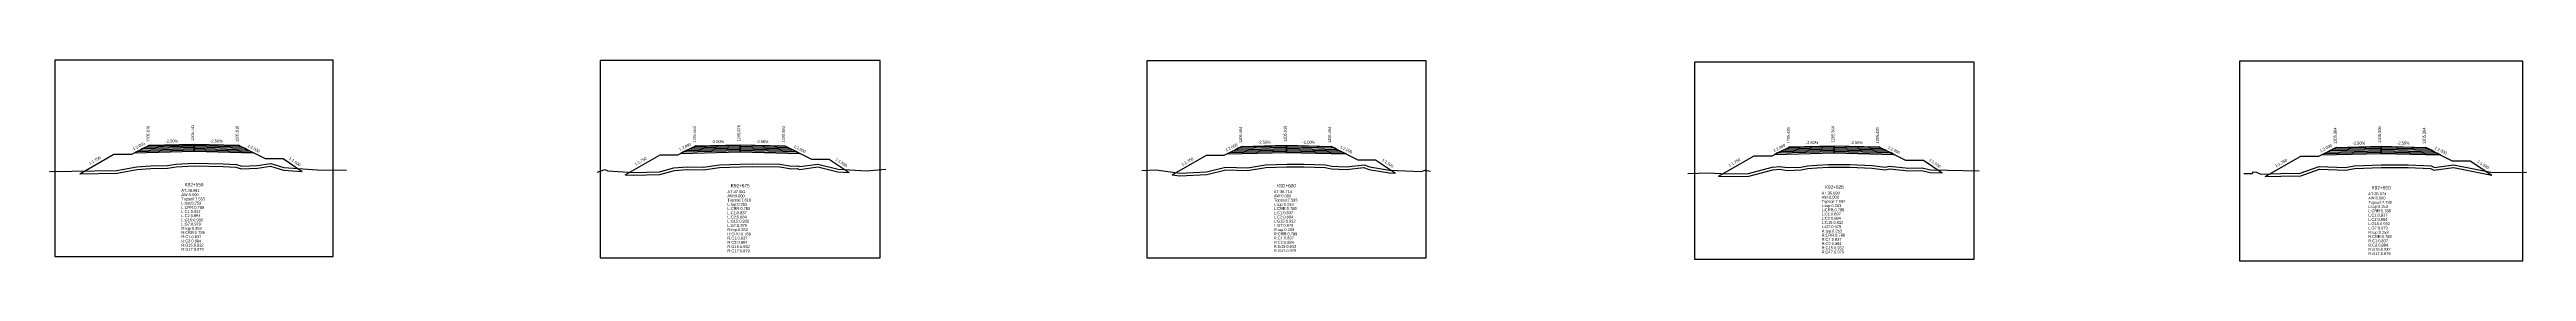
# Model space of a CAD drawing. Extents: x -7 to 78429, y 1189 to 1262.
# Drawn here: x 16854.1 to 17132.3, y 1192.6 to 1215.2 of the extents above; entities that cross this region are included whole.
import ezdxf
from ezdxf.enums import TextEntityAlignment as Align

# ---------------------------------------------------------------- set-up
doc = ezdxf.new("R2010")
doc.units = 0

msp = doc.modelspace()

# ---------------------------------------------------------------- linework, layer by layer
at = {"layer": 'A4_BORDER', "color": 7}
for points in [[(16854.673, 1193.106), (16885.933, 1193.106), (16885.933, 1215.209), (16854.673, 1215.209), (16854.673, 1193.106)], [(16915.924, 1192.932), (16947.382, 1192.932), (16947.382, 1215.175), (16915.924, 1215.175), (16915.924, 1192.932)], [(16977.34, 1192.948), (17008.711, 1192.948), (17008.711, 1215.13), (16977.34, 1215.13), (16977.34, 1192.948)], [(17038.849, 1192.796), (17070.251, 1192.796), (17070.251, 1215), (17038.849, 1215), (17038.849, 1192.796)], [(17100.048, 1192.605), (17131.882, 1192.605), (17131.882, 1215.114), (17100.048, 1215.114), (17100.048, 1192.605)]]:
    msp.add_lwpolyline(points, dxfattribs=at)
at = {"layer": 'CLEAR_GROUND', "color": 8}
for points in [[(16857.461, 1202.421), (16861.638, 1202.485), (16863.912, 1202.89), (16865.445, 1203.02), (16867.34, 1203.06), (16868.298, 1203.21), (16870.319, 1203.292), (16873.563, 1203.236), (16875.018, 1203.151), (16875.634, 1202.983), (16877.431, 1203.039), (16878.904, 1203.256), (16880.351, 1202.821), (16882.469, 1202.672)], [(16918.721, 1202.306), (16919.667, 1202.245), (16922.638, 1202.329), (16924.27, 1202.791), (16925.705, 1202.91), (16927.538, 1202.867), (16929.346, 1203.11), (16931.653, 1203.203), (16933.065, 1203.217), (16936.099, 1203.18), (16937.415, 1202.974), (16938.061, 1203.018), (16938.312, 1202.904), (16940.367, 1203.206), (16942.616, 1202.646), (16943.888, 1202.563)], [(16980.179, 1202.296), (16981.035, 1202.172), (16984.084, 1202.331), (16986.194, 1202.872), (16988.637, 1202.775), (16990.704, 1203.113), (16993.043, 1203.212), (16994.977, 1203.206), (16997.374, 1203.101), (16998.062, 1202.975), (16999.73, 1202.893), (17001.72, 1203.13), (17002.273, 1202.903), (17004.571, 1202.523), (17005.276, 1202.493)], [(17041.55, 1202.153), (17042.463, 1202.109), (17044.94, 1202.156), (17047.631, 1202.868), (17048.419, 1202.914), (17049.243, 1202.799), (17050.826, 1202.841), (17051.59, 1203.016), (17052.588, 1203.095), (17053.902, 1203.164), (17054.552, 1203.155), (17056.296, 1203.163), (17058.774, 1203.049), (17060.271, 1202.863), (17060.742, 1202.964), (17062.91, 1202.752), (17064.396, 1202.772), (17065.319, 1202.545), (17066.672, 1202.525)], [(17102.952, 1202.091), (17104.707, 1202.132), (17106.943, 1202.168), (17109.057, 1202.913), (17111.993, 1202.829), (17112.989, 1203.006), (17115.968, 1203.133), (17117.344, 1203.137), (17119.016, 1203.101), (17121.519, 1203.013), (17121.896, 1202.824), (17124.106, 1203.114), (17128.42, 1202.247)]]:
    msp.add_lwpolyline(points, dxfattribs=at)
at = {"layer": 'DESIGN_ROAD_TRIMMED', "color": 1}
for points in [[(16857.461, 1202.421), (16861.303, 1204.616), (16863.303, 1204.616), (16865.303, 1205.616), (16865.303, 1205.616), (16865.198, 1205.563), (16865.198, 1205.563), (16864.882, 1205.405), (16864.882, 1205.405), (16864.566, 1205.248), (16864.566, 1205.248), (16864.25, 1205.09), (16864.25, 1205.09), (16863.935, 1204.932), (16863.935, 1204.932), (16863.619, 1204.774), (16870.303, 1204.941), (16870.303, 1205.091), (16870.303, 1205.091), (16870.303, 1205.241), (16870.303, 1205.241), (16870.303, 1205.391), (16870.303, 1205.391), (16870.303, 1205.541), (16870.303, 1205.541), (16870.303, 1205.691), (16870.303, 1205.691), (16870.303, 1205.741), (16870.303, 1205.741), (16870.303, 1205.741), (16870.303, 1205.741), (16870.303, 1205.741), (16870.303, 1205.691), (16870.303, 1205.691), (16870.303, 1205.541), (16870.303, 1205.541), (16870.303, 1205.391), (16870.303, 1205.391), (16870.303, 1205.241), (16870.303, 1205.241), (16870.303, 1205.091), (16870.303, 1205.091), (16870.303, 1204.941), (16876.987, 1204.774), (16876.671, 1204.932), (16876.671, 1204.932), (16876.356, 1205.09), (16876.356, 1205.09), (16876.04, 1205.248), (16876.04, 1205.248), (16875.724, 1205.405), (16875.724, 1205.405), (16875.408, 1205.563), (16875.408, 1205.563), (16875.303, 1205.616), (16875.303, 1205.616), (16878.303, 1204.116), (16880.303, 1204.116), (16882.469, 1202.672)], [(16918.721, 1202.306), (16922.653, 1204.553), (16924.653, 1204.553), (16926.653, 1205.553), (16926.653, 1205.553), (16926.548, 1205.5), (16926.548, 1205.5), (16926.232, 1205.342), (16926.232, 1205.342), (16925.916, 1205.185), (16925.916, 1205.185), (16925.601, 1205.027), (16925.601, 1205.027), (16925.285, 1204.869), (16925.285, 1204.869), (16924.969, 1204.711), (16931.653, 1204.878), (16931.653, 1205.028), (16931.653, 1205.028), (16931.653, 1205.178), (16931.653, 1205.178), (16931.653, 1205.328), (16931.653, 1205.328), (16931.653, 1205.478), (16931.653, 1205.478), (16931.653, 1205.628), (16931.653, 1205.628), (16931.653, 1205.678), (16931.653, 1205.678), (16931.653, 1205.678), (16931.653, 1205.678), (16931.653, 1205.678), (16931.653, 1205.628), (16931.653, 1205.628), (16931.653, 1205.478), (16931.653, 1205.478), (16931.653, 1205.328), (16931.653, 1205.328), (16931.653, 1205.178), (16931.653, 1205.178), (16931.653, 1205.028), (16931.653, 1205.028), (16931.653, 1204.878), (16938.338, 1204.711), (16938.022, 1204.869), (16938.022, 1204.869), (16937.706, 1205.027), (16937.706, 1205.027), (16937.39, 1205.185), (16937.39, 1205.185), (16937.074, 1205.342), (16937.074, 1205.342), (16936.759, 1205.5), (16936.759, 1205.5), (16936.653, 1205.553), (16936.653, 1205.553), (16939.653, 1204.053), (16941.653, 1204.053), (16943.888, 1202.563)], [(16980.179, 1202.296), (16984.025, 1204.494), (16986.025, 1204.494), (16988.025, 1205.494), (16988.025, 1205.494), (16987.92, 1205.441), (16987.92, 1205.441), (16987.604, 1205.283), (16987.604, 1205.283), (16987.288, 1205.126), (16987.288, 1205.126), (16986.972, 1204.968), (16986.972, 1204.968), (16986.657, 1204.81), (16986.657, 1204.81), (16986.341, 1204.652), (16993.025, 1204.819), (16993.025, 1204.969), (16993.025, 1204.969), (16993.025, 1205.119), (16993.025, 1205.119), (16993.025, 1205.269), (16993.025, 1205.269), (16993.025, 1205.419), (16993.025, 1205.419), (16993.025, 1205.569), (16993.025, 1205.569), (16993.025, 1205.619), (16993.025, 1205.619), (16993.025, 1205.619), (16993.025, 1205.619), (16993.025, 1205.619), (16993.025, 1205.569), (16993.025, 1205.569), (16993.025, 1205.419), (16993.025, 1205.419), (16993.025, 1205.269), (16993.025, 1205.269), (16993.025, 1205.119), (16993.025, 1205.119), (16993.025, 1204.969), (16993.025, 1204.969), (16993.025, 1204.819), (16999.709, 1204.652), (16999.394, 1204.81), (16999.394, 1204.81), (16999.078, 1204.968), (16999.078, 1204.968), (16998.762, 1205.126), (16998.762, 1205.126), (16998.446, 1205.283), (16998.446, 1205.283), (16998.13, 1205.441), (16998.13, 1205.441), (16998.025, 1205.494), (16998.025, 1205.494), (17001.025, 1203.994), (17003.025, 1203.994), (17005.276, 1202.493)], [(17041.55, 1202.153), (17045.55, 1204.439), (17047.55, 1204.439), (17049.55, 1205.439), (17049.55, 1205.439), (17049.445, 1205.386), (17049.445, 1205.386), (17049.129, 1205.228), (17049.129, 1205.228), (17048.813, 1205.071), (17048.813, 1205.071), (17048.498, 1204.913), (17048.498, 1204.913), (17048.182, 1204.755), (17048.182, 1204.755), (17047.866, 1204.597), (17054.55, 1204.764), (17054.55, 1204.914), (17054.55, 1204.914), (17054.55, 1205.064), (17054.55, 1205.064), (17054.55, 1205.214), (17054.55, 1205.214), (17054.55, 1205.364), (17054.55, 1205.364), (17054.55, 1205.514), (17054.55, 1205.514), (17054.55, 1205.564), (17054.55, 1205.564), (17054.55, 1205.564), (17054.55, 1205.564), (17054.55, 1205.564), (17054.55, 1205.514), (17054.55, 1205.514), (17054.55, 1205.364), (17054.55, 1205.364), (17054.55, 1205.214), (17054.55, 1205.214), (17054.55, 1205.064), (17054.55, 1205.064), (17054.55, 1204.914), (17054.55, 1204.914), (17054.55, 1204.764), (17061.234, 1204.597), (17060.919, 1204.755), (17060.919, 1204.755), (17060.603, 1204.913), (17060.603, 1204.913), (17060.287, 1205.071), (17060.287, 1205.071), (17059.971, 1205.228), (17059.971, 1205.228), (17059.655, 1205.386), (17059.655, 1205.386), (17059.55, 1205.439), (17059.55, 1205.439), (17062.55, 1203.939), (17064.55, 1203.939), (17066.672, 1202.525)], [(17102.952, 1202.091), (17106.965, 1204.384), (17108.965, 1204.384), (17110.965, 1205.384), (17110.965, 1205.384), (17110.86, 1205.331), (17110.86, 1205.331), (17110.544, 1205.173), (17110.544, 1205.173), (17110.228, 1205.016), (17110.228, 1205.016), (17109.912, 1204.858), (17109.912, 1204.858), (17109.597, 1204.7), (17109.597, 1204.7), (17109.281, 1204.542), (17115.965, 1204.709), (17115.965, 1204.859), (17115.965, 1204.859), (17115.965, 1205.009), (17115.965, 1205.009), (17115.965, 1205.159), (17115.965, 1205.159), (17115.965, 1205.309), (17115.965, 1205.309), (17115.965, 1205.459), (17115.965, 1205.459), (17115.965, 1205.509), (17115.965, 1205.509), (17115.965, 1205.509), (17115.965, 1205.509), (17115.965, 1205.509), (17115.965, 1205.459), (17115.965, 1205.459), (17115.965, 1205.309), (17115.965, 1205.309), (17115.965, 1205.159), (17115.965, 1205.159), (17115.965, 1205.009), (17115.965, 1205.009), (17115.965, 1204.859), (17115.965, 1204.859), (17115.965, 1204.709), (17122.649, 1204.542), (17122.333, 1204.7), (17122.333, 1204.7), (17122.018, 1204.858), (17122.018, 1204.858), (17121.702, 1205.016), (17121.702, 1205.016), (17121.386, 1205.173), (17121.386, 1205.173), (17121.07, 1205.331), (17121.07, 1205.331), (17120.965, 1205.384), (17120.965, 1205.384), (17123.965, 1203.884), (17125.965, 1203.884), (17128.42, 1202.247)]]:
    msp.add_lwpolyline(points, dxfattribs=at)
at = {"layer": 'FINISHED_ROAD', "color": 2}
for points in [[(16861.303, 1204.616), (16863.303, 1204.616), (16865.303, 1205.616), (16865.303, 1205.616), (16870.303, 1205.741), (16875.303, 1205.616), (16875.303, 1205.616), (16878.303, 1204.116), (16880.303, 1204.116)], [(16922.653, 1204.553), (16924.653, 1204.553), (16926.653, 1205.553), (16926.653, 1205.553), (16931.653, 1205.678), (16936.653, 1205.553), (16936.653, 1205.553), (16939.653, 1204.053), (16941.653, 1204.053)], [(16984.025, 1204.494), (16986.025, 1204.494), (16988.025, 1205.494), (16988.025, 1205.494), (16993.025, 1205.619), (16998.025, 1205.494), (16998.025, 1205.494), (17001.025, 1203.994), (17003.025, 1203.994)], [(17045.55, 1204.439), (17047.55, 1204.439), (17049.55, 1205.439), (17049.55, 1205.439), (17054.55, 1205.564), (17059.55, 1205.439), (17059.55, 1205.439), (17062.55, 1203.939), (17064.55, 1203.939)], [(17106.965, 1204.384), (17108.965, 1204.384), (17110.965, 1205.384), (17110.965, 1205.384), (17115.965, 1205.509), (17120.965, 1205.384), (17120.965, 1205.384), (17123.965, 1203.884), (17125.965, 1203.884)]]:
    msp.add_lwpolyline(points, dxfattribs=at)
at = {"layer": 'LAYER_0', "color": 4}
for points in [[(16865.303, 1205.616), (16865.198, 1205.563), (16870.303, 1205.691), (16870.303, 1205.741)], [(16926.653, 1205.553), (16926.548, 1205.5), (16931.653, 1205.628), (16931.653, 1205.678)], [(16988.025, 1205.494), (16987.92, 1205.441), (16993.025, 1205.569), (16993.025, 1205.619)], [(17049.55, 1205.439), (17049.445, 1205.386), (17054.55, 1205.514), (17054.55, 1205.564)], [(17110.965, 1205.384), (17110.86, 1205.331), (17115.965, 1205.459), (17115.965, 1205.509)]]:
    msp.add_lwpolyline(points, dxfattribs=at)
at = {"layer": 'LAYER_1', "color": 4}
for points in [[(16865.198, 1205.563), (16864.882, 1205.405), (16870.303, 1205.541), (16870.303, 1205.691)], [(16926.548, 1205.5), (16926.232, 1205.342), (16931.653, 1205.478), (16931.653, 1205.628)], [(16987.92, 1205.441), (16987.604, 1205.283), (16993.025, 1205.419), (16993.025, 1205.569)], [(17049.445, 1205.386), (17049.129, 1205.228), (17054.55, 1205.364), (17054.55, 1205.514)], [(17110.86, 1205.331), (17110.544, 1205.173), (17115.965, 1205.309), (17115.965, 1205.459)]]:
    msp.add_lwpolyline(points, dxfattribs=at)
at = {"layer": 'LAYER_10', "color": 6}
for points in [[(16876.356, 1205.09), (16876.671, 1204.932), (16870.303, 1205.091), (16870.303, 1205.241)], [(16937.706, 1205.027), (16938.022, 1204.869), (16931.653, 1205.028), (16931.653, 1205.178)], [(16999.078, 1204.968), (16999.394, 1204.81), (16993.025, 1204.969), (16993.025, 1205.119)], [(17060.603, 1204.913), (17060.919, 1204.755), (17054.55, 1204.914), (17054.55, 1205.064)], [(17122.018, 1204.858), (17122.333, 1204.7), (17115.965, 1204.859), (17115.965, 1205.009)]]:
    msp.add_lwpolyline(points, dxfattribs=at)
at = {"layer": 'LAYER_11', "color": 6}
for points in [[(16876.671, 1204.932), (16876.987, 1204.774), (16870.303, 1204.941), (16870.303, 1205.091)], [(16938.022, 1204.869), (16938.338, 1204.711), (16931.653, 1204.878), (16931.653, 1205.028)], [(16999.394, 1204.81), (16999.709, 1204.652), (16993.025, 1204.819), (16993.025, 1204.969)], [(17060.919, 1204.755), (17061.234, 1204.597), (17054.55, 1204.764), (17054.55, 1204.914)], [(17122.333, 1204.7), (17122.649, 1204.542), (17115.965, 1204.709), (17115.965, 1204.859)]]:
    msp.add_lwpolyline(points, dxfattribs=at)
at = {"layer": 'LAYER_2', "color": 4}
for points in [[(16864.882, 1205.405), (16864.566, 1205.248), (16870.303, 1205.391), (16870.303, 1205.541)], [(16926.232, 1205.342), (16925.916, 1205.185), (16931.653, 1205.328), (16931.653, 1205.478)], [(16987.604, 1205.283), (16987.288, 1205.126), (16993.025, 1205.269), (16993.025, 1205.419)], [(17049.129, 1205.228), (17048.813, 1205.071), (17054.55, 1205.214), (17054.55, 1205.364)], [(17110.544, 1205.173), (17110.228, 1205.016), (17115.965, 1205.159), (17115.965, 1205.309)]]:
    msp.add_lwpolyline(points, dxfattribs=at)
at = {"layer": 'LAYER_3', "color": 4}
for points in [[(16864.566, 1205.248), (16864.25, 1205.09), (16870.303, 1205.241), (16870.303, 1205.391)], [(16925.916, 1205.185), (16925.601, 1205.027), (16931.653, 1205.178), (16931.653, 1205.328)], [(16987.288, 1205.126), (16986.972, 1204.968), (16993.025, 1205.119), (16993.025, 1205.269)], [(17048.813, 1205.071), (17048.498, 1204.913), (17054.55, 1205.064), (17054.55, 1205.214)], [(17110.228, 1205.016), (17109.912, 1204.858), (17115.965, 1205.009), (17115.965, 1205.159)]]:
    msp.add_lwpolyline(points, dxfattribs=at)
at = {"layer": 'LAYER_4', "color": 4}
for points in [[(16864.25, 1205.09), (16863.935, 1204.932), (16870.303, 1205.091), (16870.303, 1205.241)], [(16925.601, 1205.027), (16925.285, 1204.869), (16931.653, 1205.028), (16931.653, 1205.178)], [(16986.972, 1204.968), (16986.657, 1204.81), (16993.025, 1204.969), (16993.025, 1205.119)], [(17048.498, 1204.913), (17048.182, 1204.755), (17054.55, 1204.914), (17054.55, 1205.064)], [(17109.912, 1204.858), (17109.597, 1204.7), (17115.965, 1204.859), (17115.965, 1205.009)]]:
    msp.add_lwpolyline(points, dxfattribs=at)
at = {"layer": 'LAYER_5', "color": 4}
for points in [[(16863.935, 1204.932), (16863.619, 1204.774), (16870.303, 1204.941), (16870.303, 1205.091)], [(16925.285, 1204.869), (16924.969, 1204.711), (16931.653, 1204.878), (16931.653, 1205.028)], [(16986.657, 1204.81), (16986.341, 1204.652), (16993.025, 1204.819), (16993.025, 1204.969)], [(17048.182, 1204.755), (17047.866, 1204.597), (17054.55, 1204.764), (17054.55, 1204.914)], [(17109.597, 1204.7), (17109.281, 1204.542), (17115.965, 1204.709), (17115.965, 1204.859)]]:
    msp.add_lwpolyline(points, dxfattribs=at)
at = {"layer": 'LAYER_6', "color": 6}
for points in [[(16875.303, 1205.616), (16875.408, 1205.563), (16870.303, 1205.691), (16870.303, 1205.741)], [(16936.653, 1205.553), (16936.759, 1205.5), (16931.653, 1205.628), (16931.653, 1205.678)], [(16998.025, 1205.494), (16998.13, 1205.441), (16993.025, 1205.569), (16993.025, 1205.619)], [(17059.55, 1205.439), (17059.655, 1205.386), (17054.55, 1205.514), (17054.55, 1205.564)], [(17120.965, 1205.384), (17121.07, 1205.331), (17115.965, 1205.459), (17115.965, 1205.509)]]:
    msp.add_lwpolyline(points, dxfattribs=at)
at = {"layer": 'LAYER_7', "color": 6}
for points in [[(16875.408, 1205.563), (16875.724, 1205.405), (16870.303, 1205.541), (16870.303, 1205.691)], [(16936.759, 1205.5), (16937.074, 1205.342), (16931.653, 1205.478), (16931.653, 1205.628)], [(16998.13, 1205.441), (16998.446, 1205.283), (16993.025, 1205.419), (16993.025, 1205.569)], [(17059.655, 1205.386), (17059.971, 1205.228), (17054.55, 1205.364), (17054.55, 1205.514)], [(17121.07, 1205.331), (17121.386, 1205.173), (17115.965, 1205.309), (17115.965, 1205.459)]]:
    msp.add_lwpolyline(points, dxfattribs=at)
at = {"layer": 'LAYER_8', "color": 6}
for points in [[(16875.724, 1205.405), (16876.04, 1205.248), (16870.303, 1205.391), (16870.303, 1205.541)], [(16937.074, 1205.342), (16937.39, 1205.185), (16931.653, 1205.328), (16931.653, 1205.478)], [(16998.446, 1205.283), (16998.762, 1205.126), (16993.025, 1205.269), (16993.025, 1205.419)], [(17059.971, 1205.228), (17060.287, 1205.071), (17054.55, 1205.214), (17054.55, 1205.364)], [(17121.386, 1205.173), (17121.702, 1205.016), (17115.965, 1205.159), (17115.965, 1205.309)]]:
    msp.add_lwpolyline(points, dxfattribs=at)
at = {"layer": 'LAYER_9', "color": 6}
for points in [[(16876.04, 1205.248), (16876.356, 1205.09), (16870.303, 1205.241), (16870.303, 1205.391)], [(16937.39, 1205.185), (16937.706, 1205.027), (16931.653, 1205.178), (16931.653, 1205.328)], [(16998.762, 1205.126), (16999.078, 1204.968), (16993.025, 1205.119), (16993.025, 1205.269)], [(17060.287, 1205.071), (17060.603, 1204.913), (17054.55, 1205.064), (17054.55, 1205.214)], [(17121.702, 1205.016), (17122.018, 1204.858), (17115.965, 1205.009), (17115.965, 1205.159)]]:
    msp.add_lwpolyline(points, dxfattribs=at)
at = {"layer": 'NATURAL_GROUND', "color": 3}
for points in [[(16854.076, 1202.668), (16861.609, 1202.785), (16863.873, 1203.188), (16865.429, 1203.32), (16867.314, 1203.36), (16868.269, 1203.509), (16870.316, 1203.592), (16873.574, 1203.536), (16875.067, 1203.449), (16875.67, 1203.284), (16877.404, 1203.338), (16878.926, 1203.563), (16880.405, 1203.118), (16884.127, 1202.856), (16887.414, 1202.829)], [(16915.613, 1202.598), (16916.344, 1202.867), (16916.444, 1202.897), (16916.784, 1202.732), (16919.672, 1202.545), (16922.592, 1202.628), (16924.216, 1203.088), (16925.696, 1203.21), (16927.521, 1203.167), (16929.32, 1203.409), (16931.645, 1203.503), (16933.065, 1203.517), (16936.124, 1203.48), (16937.428, 1203.276), (16938.115, 1203.322), (16938.355, 1203.214), (16940.382, 1203.511), (16942.662, 1202.944), (16945.852, 1202.736), (16947.996, 1202.935)], [(16976.772, 1202.785), (16978.395, 1202.859), (16981.049, 1202.473), (16984.038, 1202.629), (16986.162, 1203.173), (16988.618, 1203.076), (16990.673, 1203.412), (16993.037, 1203.512), (16994.984, 1203.506), (16997.408, 1203.4), (16998.096, 1203.274), (16999.719, 1203.194), (17001.762, 1203.437), (17002.355, 1203.193), (17004.602, 1202.822), (17008.163, 1202.672), (17008.594, 1202.829), (17009.186, 1202.718)], [(17038.09, 1202.457), (17040.418, 1202.509), (17042.467, 1202.409), (17044.898, 1202.455), (17047.583, 1203.166), (17048.431, 1203.215), (17049.26, 1203.1), (17050.788, 1203.14), (17051.544, 1203.313), (17052.568, 1203.394), (17053.896, 1203.464), (17054.553, 1203.455), (17056.302, 1203.463), (17058.799, 1203.348), (17060.258, 1203.167), (17060.725, 1203.267), (17062.923, 1203.052), (17064.43, 1203.072), (17065.357, 1202.844), (17067.261, 1202.816), (17070.802, 1202.745)], [(17100.531, 1202.448), (17101.485, 1202.432), (17101.624, 1202.622), (17101.967, 1202.602), (17102.442, 1202.379), (17104.701, 1202.432), (17106.889, 1202.467), (17109.01, 1203.214), (17111.971, 1203.13), (17112.956, 1203.305), (17115.961, 1203.433), (17117.347, 1203.437), (17119.025, 1203.401), (17121.595, 1203.31), (17121.948, 1203.133), (17124.116, 1203.418), (17128.462, 1202.545), (17132.294, 1202.595)]]:
    msp.add_lwpolyline(points, dxfattribs=at)
at = {"layer": 'STRUCTURE_LEFT', "color": 4}
for points in [[(16865.303, 1205.616), (16865.198, 1205.563), (16865.198, 1205.563), (16864.882, 1205.405), (16864.882, 1205.405), (16864.566, 1205.248), (16864.566, 1205.248), (16864.25, 1205.09), (16864.25, 1205.09), (16863.935, 1204.932), (16863.935, 1204.932), (16863.619, 1204.774), (16870.303, 1204.941), (16870.303, 1205.091), (16870.303, 1205.091), (16870.303, 1205.241), (16870.303, 1205.241), (16870.303, 1205.391), (16870.303, 1205.391), (16870.303, 1205.541), (16870.303, 1205.541), (16870.303, 1205.691), (16870.303, 1205.691), (16870.303, 1205.741), (16870.303, 1205.741)], [(16926.653, 1205.553), (16926.548, 1205.5), (16926.548, 1205.5), (16926.232, 1205.342), (16926.232, 1205.342), (16925.916, 1205.185), (16925.916, 1205.185), (16925.601, 1205.027), (16925.601, 1205.027), (16925.285, 1204.869), (16925.285, 1204.869), (16924.969, 1204.711), (16931.653, 1204.878), (16931.653, 1205.028), (16931.653, 1205.028), (16931.653, 1205.178), (16931.653, 1205.178), (16931.653, 1205.328), (16931.653, 1205.328), (16931.653, 1205.478), (16931.653, 1205.478), (16931.653, 1205.628), (16931.653, 1205.628), (16931.653, 1205.678), (16931.653, 1205.678)], [(16988.025, 1205.494), (16987.92, 1205.441), (16987.92, 1205.441), (16987.604, 1205.283), (16987.604, 1205.283), (16987.288, 1205.126), (16987.288, 1205.126), (16986.972, 1204.968), (16986.972, 1204.968), (16986.657, 1204.81), (16986.657, 1204.81), (16986.341, 1204.652), (16993.025, 1204.819), (16993.025, 1204.969), (16993.025, 1204.969), (16993.025, 1205.119), (16993.025, 1205.119), (16993.025, 1205.269), (16993.025, 1205.269), (16993.025, 1205.419), (16993.025, 1205.419), (16993.025, 1205.569), (16993.025, 1205.569), (16993.025, 1205.619), (16993.025, 1205.619)], [(17049.55, 1205.439), (17049.445, 1205.386), (17049.445, 1205.386), (17049.129, 1205.228), (17049.129, 1205.228), (17048.813, 1205.071), (17048.813, 1205.071), (17048.498, 1204.913), (17048.498, 1204.913), (17048.182, 1204.755), (17048.182, 1204.755), (17047.866, 1204.597), (17054.55, 1204.764), (17054.55, 1204.914), (17054.55, 1204.914), (17054.55, 1205.064), (17054.55, 1205.064), (17054.55, 1205.214), (17054.55, 1205.214), (17054.55, 1205.364), (17054.55, 1205.364), (17054.55, 1205.514), (17054.55, 1205.514), (17054.55, 1205.564), (17054.55, 1205.564)], [(17110.965, 1205.384), (17110.86, 1205.331), (17110.86, 1205.331), (17110.544, 1205.173), (17110.544, 1205.173), (17110.228, 1205.016), (17110.228, 1205.016), (17109.912, 1204.858), (17109.912, 1204.858), (17109.597, 1204.7), (17109.597, 1204.7), (17109.281, 1204.542), (17115.965, 1204.709), (17115.965, 1204.859), (17115.965, 1204.859), (17115.965, 1205.009), (17115.965, 1205.009), (17115.965, 1205.159), (17115.965, 1205.159), (17115.965, 1205.309), (17115.965, 1205.309), (17115.965, 1205.459), (17115.965, 1205.459), (17115.965, 1205.509), (17115.965, 1205.509)]]:
    msp.add_lwpolyline(points, dxfattribs=at)
at = {"layer": 'STRUCTURE_RIGHT', "color": 6}
for points in [[(16870.303, 1205.741), (16870.303, 1205.741), (16870.303, 1205.691), (16870.303, 1205.691), (16870.303, 1205.541), (16870.303, 1205.541), (16870.303, 1205.391), (16870.303, 1205.391), (16870.303, 1205.241), (16870.303, 1205.241), (16870.303, 1205.091), (16870.303, 1205.091), (16870.303, 1204.941), (16876.987, 1204.774), (16876.671, 1204.932), (16876.671, 1204.932), (16876.356, 1205.09), (16876.356, 1205.09), (16876.04, 1205.248), (16876.04, 1205.248), (16875.724, 1205.405), (16875.724, 1205.405), (16875.408, 1205.563), (16875.408, 1205.563), (16875.303, 1205.616)], [(16931.653, 1205.678), (16931.653, 1205.678), (16931.653, 1205.628), (16931.653, 1205.628), (16931.653, 1205.478), (16931.653, 1205.478), (16931.653, 1205.328), (16931.653, 1205.328), (16931.653, 1205.178), (16931.653, 1205.178), (16931.653, 1205.028), (16931.653, 1205.028), (16931.653, 1204.878), (16938.338, 1204.711), (16938.022, 1204.869), (16938.022, 1204.869), (16937.706, 1205.027), (16937.706, 1205.027), (16937.39, 1205.185), (16937.39, 1205.185), (16937.074, 1205.342), (16937.074, 1205.342), (16936.759, 1205.5), (16936.759, 1205.5), (16936.653, 1205.553)], [(16993.025, 1205.619), (16993.025, 1205.619), (16993.025, 1205.569), (16993.025, 1205.569), (16993.025, 1205.419), (16993.025, 1205.419), (16993.025, 1205.269), (16993.025, 1205.269), (16993.025, 1205.119), (16993.025, 1205.119), (16993.025, 1204.969), (16993.025, 1204.969), (16993.025, 1204.819), (16999.709, 1204.652), (16999.394, 1204.81), (16999.394, 1204.81), (16999.078, 1204.968), (16999.078, 1204.968), (16998.762, 1205.126), (16998.762, 1205.126), (16998.446, 1205.283), (16998.446, 1205.283), (16998.13, 1205.441), (16998.13, 1205.441), (16998.025, 1205.494)], [(17054.55, 1205.564), (17054.55, 1205.564), (17054.55, 1205.514), (17054.55, 1205.514), (17054.55, 1205.364), (17054.55, 1205.364), (17054.55, 1205.214), (17054.55, 1205.214), (17054.55, 1205.064), (17054.55, 1205.064), (17054.55, 1204.914), (17054.55, 1204.914), (17054.55, 1204.764), (17061.234, 1204.597), (17060.919, 1204.755), (17060.919, 1204.755), (17060.603, 1204.913), (17060.603, 1204.913), (17060.287, 1205.071), (17060.287, 1205.071), (17059.971, 1205.228), (17059.971, 1205.228), (17059.655, 1205.386), (17059.655, 1205.386), (17059.55, 1205.439)], [(17115.965, 1205.509), (17115.965, 1205.509), (17115.965, 1205.459), (17115.965, 1205.459), (17115.965, 1205.309), (17115.965, 1205.309), (17115.965, 1205.159), (17115.965, 1205.159), (17115.965, 1205.009), (17115.965, 1205.009), (17115.965, 1204.859), (17115.965, 1204.859), (17115.965, 1204.709), (17122.649, 1204.542), (17122.333, 1204.7), (17122.333, 1204.7), (17122.018, 1204.858), (17122.018, 1204.858), (17121.702, 1205.016), (17121.702, 1205.016), (17121.386, 1205.173), (17121.386, 1205.173), (17121.07, 1205.331), (17121.07, 1205.331), (17120.965, 1205.384)]]:
    msp.add_lwpolyline(points, dxfattribs=at)

# ---------------------------------------------------------------- texts
at = {"layer": 'INFO_TEXT'}
for s, p in [('AT:36.991', (16868.882, 1200.368)), ('AW:0.000', (16868.882, 1199.894)), ('Topsoil:7.553', (16868.882, 1199.421)), ('L:top:0.253', (16868.882, 1198.947)), ('AT:37.081', (16930.223, 1200.241)), ('AW:0.000', (16930.223, 1199.764)), ('Topsoil:7.618', (16930.223, 1199.287)), ('L:top:0.253', (16930.223, 1198.811)), ('AT:36.714', (16991.599, 1200.237)), ('AW:0.000', (16991.599, 1199.761)), ('Topsoil:7.595', (16991.599, 1199.286)), ('L:top:0.253', (16991.599, 1198.811)), ('AT:36.690', (17053.123, 1200.092)), ('AW:0.000', (17053.123, 1199.616)), ('Topsoil:7.594', (17053.123, 1199.14)), ('AT:35.074', (17114.518, 1200.001)), ('AW:0.000', (17114.518, 1199.518)), ('Topsoil:7.730', (17114.518, 1199.036)), ('L:CRR:0.789', (16868.882, 1198.474)), ('L:C1:0.837', (16868.882, 1198)), ('L:C2:0.884', (16868.882, 1197.526)), ('L:G15:0.932', (16868.882, 1197.053)), ('L:G7:0.979', (16868.882, 1196.579)), ('R:top:0.253', (16868.882, 1196.105)), ('L:CRR:0.789', (16930.223, 1198.334)), ('L:C1:0.837', (16930.223, 1197.857)), ('L:C2:0.884', (16930.223, 1197.381)), ('L:G15:0.932', (16930.223, 1196.904)), ('L:G7:0.979', (16930.223, 1196.427)), ('L:CRR:0.789', (16991.599, 1198.335)), ('L:C1:0.837', (16991.599, 1197.86)), ('L:C2:0.884', (16991.599, 1197.385)), ('L:G15:0.932', (16991.599, 1196.909)), ('L:G7:0.979', (16991.599, 1196.434)), ('L:top:0.253', (17053.123, 1198.664)), ('L:CRR:0.789', (17053.123, 1198.189)), ('L:C1:0.837', (17053.123, 1197.713)), ('L:C2:0.884', (17053.123, 1197.237)), ('L:G15:0.932', (17053.123, 1196.761)), ('L:G7:0.979', (17053.123, 1196.285)), ('L:top:0.253', (17114.518, 1198.554)), ('L:CRR:0.789', (17114.518, 1198.071)), ('L:C1:0.837', (17114.518, 1197.589)), ('L:C2:0.884', (17114.518, 1197.107)), ('L:G15:0.932', (17114.518, 1196.624)), ('L:G7:0.979', (17114.518, 1196.142)), ('R:CRR:0.789', (16868.882, 1195.632)), ('R:C1:0.837', (16868.882, 1195.158)), ('R:C2:0.884', (16868.882, 1194.684)), ('R:G15:0.932', (16868.882, 1194.211)), ('R:G17:0.979', (16868.882, 1193.737)), ('R:top:0.253', (16930.223, 1195.951)), ('R:CRR:0.789', (16930.223, 1195.474)), ('R:C1:0.837', (16930.223, 1194.997)), ('R:C2:0.884', (16930.223, 1194.521)), ('R:G15:0.932', (16930.223, 1194.044)), ('R:G17:0.979', (16930.223, 1193.568)), ('R:top:0.253', (16991.599, 1195.959)), ('R:CRR:0.789', (16991.599, 1195.483)), ('R:C1:0.837', (16991.599, 1195.008)), ('R:C2:0.884', (16991.599, 1194.533)), ('R:G15:0.932', (16991.599, 1194.057)), ('R:G17:0.979', (16991.599, 1193.582)), ('R:top:0.253', (17053.123, 1195.81)), ('R:CRR:0.789', (17053.123, 1195.334)), ('R:C1:0.837', (17053.123, 1194.858)), ('R:C2:0.884', (17053.123, 1194.382)), ('R:G15:0.932', (17053.123, 1193.906)), ('R:G17:0.979', (17053.123, 1193.431)), ('R:top:0.253', (17114.518, 1195.66)), ('R:CRR:0.789', (17114.518, 1195.177)), ('R:C1:0.837', (17114.518, 1194.695)), ('R:C2:0.884', (17114.518, 1194.213)), ('R:G15:0.932', (17114.518, 1193.73)), ('R:G17:0.979', (17114.518, 1193.248))]:
    msp.add_text(s, height=0.32, dxfattribs=at).set_placement(p)
at = {"layer": 'LEFT_TEXT_H'}
for s, height, p in [('1205.616', 0.316, (16865.303, 1205.995)), ('1205.553', 0.318, (16926.653, 1205.934)), ('1205.494', 0.317, (16988.025, 1205.874)), ('1205.439', 0.317, (17049.55, 1205.82)), ('1205.384', 0.322, (17110.965, 1205.77))]:
    msp.add_text(s, height=height, rotation=90, dxfattribs=at).set_placement(p)
at = {"layer": 'POINT_TEXT_H'}
for s, height, p in [('1205.741', 0.316, (16870.303, 1206.12)), ('1205.678', 0.318, (16931.653, 1206.059)), ('1205.619', 0.317, (16993.025, 1205.999)), ('1205.564', 0.317, (17054.55, 1205.945)), ('1205.509', 0.322, (17115.965, 1205.895))]:
    msp.add_text(s, height=height, rotation=90, dxfattribs=at).set_placement(p)
at = {"layer": 'RIGHT_TEXT_H'}
for s, height, p in [('1205.616', 0.316, (16875.303, 1205.995)), ('1205.553', 0.318, (16936.653, 1205.934)), ('1205.494', 0.317, (16998.025, 1205.874)), ('1205.439', 0.317, (17059.55, 1205.82)), ('1205.384', 0.322, (17120.965, 1205.77))]:
    msp.add_text(s, height=height, rotation=90, dxfattribs=at).set_placement(p)
at = {"layer": 'SLOPE_left'}
for s, height, rotation, p in [('1:2.000', 0.316, 26.565, (16864.218, 1205.285)), ('1:2.000', 0.318, 26.565, (16925.568, 1205.224)), ('1:2.000', 0.317, 26.565, (16986.94, 1205.164)), ('1:2.000', 0.317, 26.565, (17048.465, 1205.109)), ('1:2.000', 0.322, 26.565, (17109.879, 1205.057)), ('1:1.750', 0.316, 29.745, (16859.288, 1203.683)), ('1:1.750', 0.318, 29.745, (16920.593, 1203.595)), ('1:1.750', 0.317, 29.745, (16982.008, 1203.56)), ('1:1.750', 0.317, 29.745, (17043.456, 1203.461)), ('1:1.750', 0.322, 29.745, (17104.863, 1203.405))]:
    msp.add_text(s, height=height, rotation=rotation, dxfattribs=at).set_placement(p, align=Align.BOTTOM_CENTER)
at = {"layer": 'SLOPE_right'}
for s, height, rotation, p in [('1:2.000', 0.316, -26.565, (16876.888, 1205.035)), ('1:2.000', 0.318, -26.565, (16938.239, 1204.974)), ('1:2.000', 0.317, -26.565, (16999.61, 1204.914)), ('1:2.000', 0.317, -26.565, (17061.135, 1204.859)), ('1:2.000', 0.322, -26.565, (17122.551, 1204.807)), ('1:1.500', 0.316, -33.69, (16881.491, 1203.552)), ('1:1.500', 0.318, -33.69, (16942.876, 1203.467)), ('1:1.500', 0.317, -33.69, (17004.256, 1203.402)), ('1:1.500', 0.317, -33.69, (17065.716, 1203.39)), ('1:1.500', 0.322, -33.69, (17127.299, 1203.226))]:
    msp.add_text(s, height=height, rotation=rotation, dxfattribs=at).set_placement(p, align=Align.BOTTOM_CENTER)
at = {"layer": 'SLOPE_TEXT'}
for height, p in [(0.316, (16867.803, 1205.931)), (0.316, (16872.803, 1205.931)), (0.318, (16929.153, 1205.87)), (0.318, (16934.153, 1205.87)), (0.317, (16990.525, 1205.81)), (0.317, (16995.525, 1205.81)), (0.317, (17052.05, 1205.755)), (0.317, (17057.05, 1205.755)), (0.322, (17113.465, 1205.704)), (0.322, (17118.465, 1205.704))]:
    msp.add_text('-2.50%', height=height, dxfattribs=at).set_placement(p, align=Align.CENTER)
at = {"layer": 'STATION_TITLE'}
for s, height, p in [('K92+550', 0.379, (16870.303, 1201)), ('K92+575', 0.381, (16931.653, 1200.876)), ('K92+600', 0.38, (16993.025, 1200.87)), ('K92+625', 0.381, (17054.55, 1200.726)), ('K92+650', 0.386, (17115.965, 1200.644))]:
    msp.add_text(s, height=height, dxfattribs=at).set_placement(p, align=Align.CENTER)

doc.saveas('drawing.dxf')
